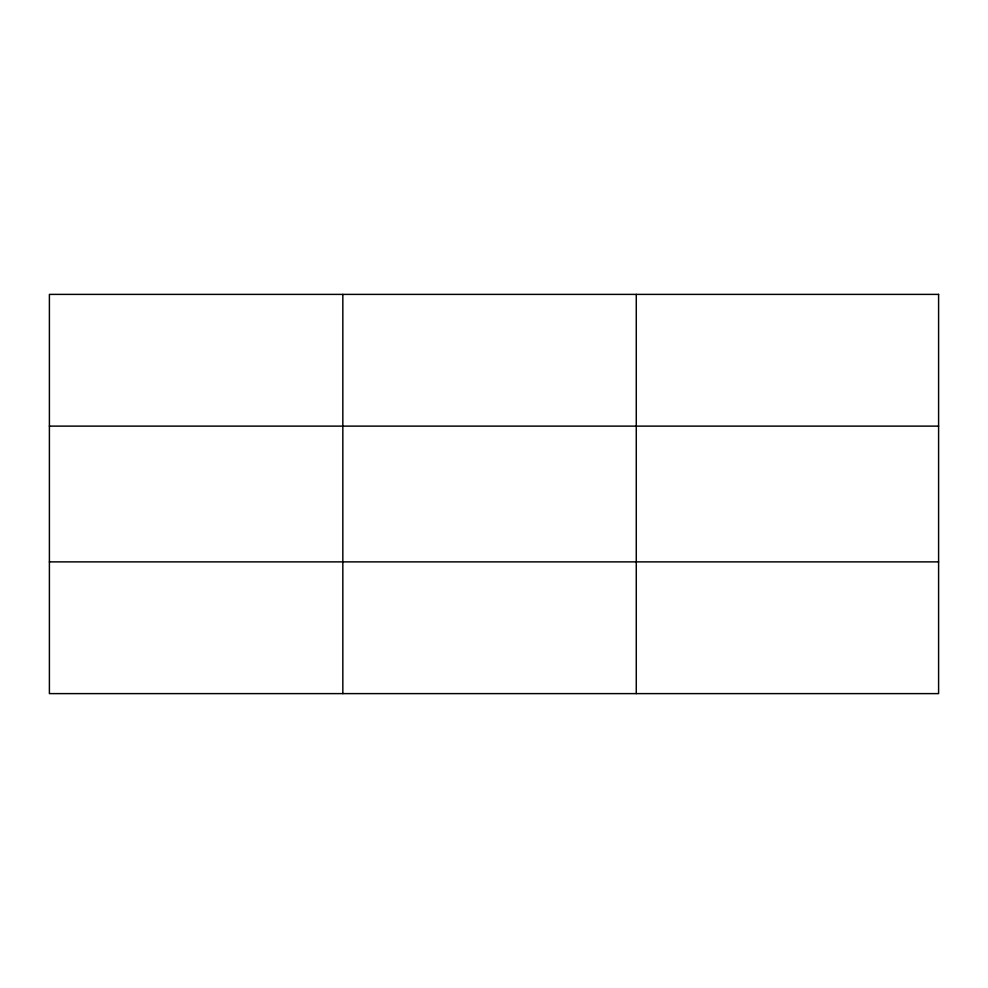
<?xml version="1.0" encoding="UTF-8"?>
<svg xmlns="http://www.w3.org/2000/svg" width="988" height="988" viewBox="0 0 988 988"><rect width="100%" height="100%" fill="white"/><g stroke="black" fill="none" stroke-linecap="round" stroke-linejoin="round"><path stroke-width="1.48" d="M342.836 294.387L342.836 693.613M636.272 294.387L636.272 693.613M49.4 426.124L938.6 426.124M49.4 561.876L938.6 561.876M938.6 294.387L938.6 693.613L49.4 693.613L49.4 294.387L938.6 294.387"/></g></svg>
